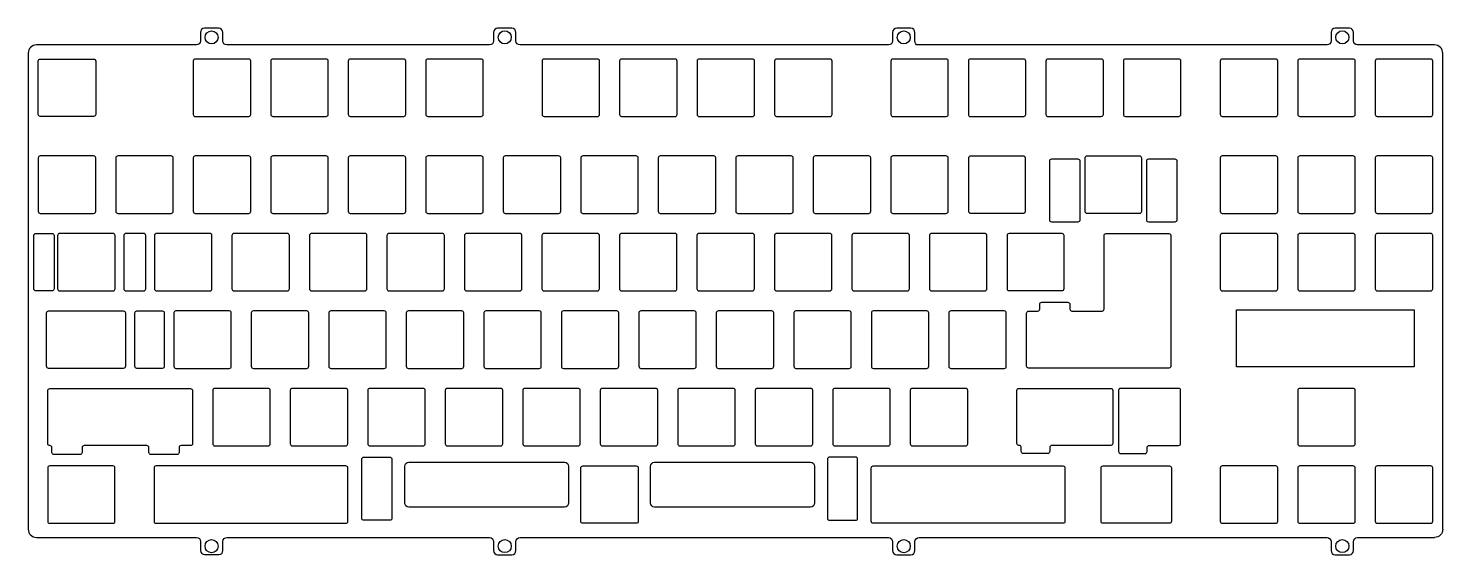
# Model space of a CAD drawing. Header units: inches. Extents: x 0 to 347, y 0 to 129.
import ezdxf

# ---------------------------------------------------------------- set-up
doc = ezdxf.new("R2010")
doc.units = ezdxf.units.IN
doc.header["$MEASUREMENT"] = 0
doc.layers.add('PDF2_0', color=7, linetype='Continuous')

msp = doc.modelspace()

# ---------------------------------------------------------------- linework, layer by layer
for p, q in [((296.67, 60.22), (340.21, 60.22)), ((296.67, 46.22), (296.67, 60.22)), ((340.21, 60.22), (340.21, 46.22)), ((340.21, 46.22), (296.67, 46.22))]:
    msp.add_line(p, q)
at = {"layer": 'PDF2_0', "lineweight": -3}
for points in [[(43.37, 129.34, 0.412434), (42.37, 128.34), (42.37, 126.24, -0.412507), (41.37, 125.24), (14.35, 125.24), (6.15, 125.24), (2.12, 125.24, 0.414226), (0.12, 123.24), (0.12, 6.38, 0.41416), (2.12, 4.38), (5.15, 4.38), (7.15, 4.38), (13.35, 4.38, -0.000132), (15.35, 4.38), (41.41, 4.37, -0.412288), (42.41, 3.37), (42.41, 1.17, 0.412698), (43.41, 0.17), (46.9, 0.17, 0.412639), (47.9, 1.17), (47.9, 3.37, -0.412844), (48.9, 4.37), (113.32, 4.33, -0.412288), (114.32, 3.32), (114.32, 1.12, 0.412579), (115.32, 0.13), (118.81, 0.13, 0.412579), (119.81, 1.12), (119.81, 3.32, -0.412566), (120.81, 4.32), (211.25, 4.32, -0.412698), (212.25, 3.32), (212.25, 1.12, 0.412507), (213.25, 0.13), (216.73, 0.13, 0.412507), (217.73, 1.12), (217.73, 3.32, -0.412639), (218.73, 4.32), (318.87, 4.32, -0.412698), (319.87, 3.32), (319.87, 1.12, 0.412639), (320.87, 0.13), (324.36, 0.13, 0.412507), (325.36, 1.12), (325.36, 3.32, -0.411107), (326.36, 4.33), (341.22, 4.38), (345.26, 4.38)], [(217.73, 126.24), (217.73, 128.34, 0.412566), (216.73, 129.34), (213.25, 129.34, 0.412434), (212.25, 128.34), (212.25, 126.24, -0.412579), (211.25, 125.24), (120.81, 125.24, -0.412507), (119.81, 126.24), (119.81, 128.34, 0.412434), (118.81, 129.34), (115.32, 129.34, 0.412507), (114.32, 128.34), (114.32, 126.24, -0.412507), (113.32, 125.24), (48.86, 125.24, -0.412507), (47.86, 126.24), (47.86, 128.34, 0.412507), (46.86, 129.34), (43.37, 129.34)], [(347.26, 6.38), (347.26, 123.24, 0.414226), (345.26, 125.24), (341.22, 125.24), (326.36, 125.24, -0.412639), (325.36, 126.24), (325.36, 128.34, 0.412434), (324.36, 129.34), (320.87, 129.34, 0.412566), (319.87, 128.34), (319.87, 126.24, -0.412639), (318.87, 125.24), (294.17, 125.24)], [(16.67, 108.19, -0.414167), (16.17, 107.69), (3.07, 107.69, -0.414167), (2.57, 108.19), (2.57, 121.29, -0.414167), (3.07, 121.79), (16.17, 121.79, -0.414167), (16.68, 121.29), (16.67, 108.19)], [(54.72, 108.19), (54.72, 121.29, 0.414167), (54.22, 121.79), (41.12, 121.79, 0.414167), (40.62, 121.29), (40.62, 108.19, 0.414432), (41.12, 107.69), (54.22, 107.69, 0.414167), (54.72, 108.19)], [(73.74, 108.19), (73.74, 121.29, 0.414167), (73.24, 121.79), (60.14, 121.79, 0.414167), (59.64, 121.29), (59.64, 108.19, 0.414167), (60.14, 107.69), (73.24, 107.69, 0.414167), (73.74, 108.19)], [(92.76, 108.19), (92.76, 121.29, 0.414167), (92.26, 121.79), (79.16, 121.79, 0.414167), (78.66, 121.29), (78.66, 108.19, 0.414167), (79.16, 107.69), (92.26, 107.69, 0.414167), (92.76, 108.19)], [(111.78, 108.19), (111.78, 121.29, 0.414167), (111.28, 121.79), (98.18, 121.79, 0.414167), (97.68, 121.29), (97.68, 108.19, 0.414167), (98.18, 107.69), (111.28, 107.69, 0.414167), (111.78, 108.19)], [(140.33, 108.19), (140.33, 121.29, 0.414167), (139.82, 121.79), (126.72, 121.79, 0.414167), (126.22, 121.29), (126.22, 108.19, 0.414167), (126.72, 107.69), (139.82, 107.69, 0.414167), (140.33, 108.19)], [(159.35, 108.19), (159.35, 121.29, 0.414167), (158.84, 121.79), (145.74, 121.79, 0.414167), (145.24, 121.29), (145.24, 108.19, 0.414167), (145.74, 107.69), (158.84, 107.69, 0.414167), (159.35, 108.19)], [(178.37, 108.19), (178.37, 121.29, 0.414286), (177.86, 121.79), (164.77, 121.79, 0.414167), (164.26, 121.29), (164.26, 108.19, 0.414167), (164.77, 107.69), (177.86, 107.69, 0.414021), (178.37, 108.19)], [(197.39, 108.19), (197.39, 121.29, 0.414286), (196.88, 121.79), (183.78, 121.79, 0.413903), (183.28, 121.29), (183.28, 108.19, 0.414167), (183.78, 107.69), (196.88, 107.69, 0.414021), (197.39, 108.19)], [(225.92, 108.19), (225.92, 121.29, 0.414167), (225.43, 121.79), (212.33, 121.79, 0.414286), (211.82, 121.29), (211.82, 108.19, 0.414286), (212.33, 107.69), (225.43, 107.69, 0.414167), (225.92, 108.19)], [(244.94, 108.19), (244.94, 121.29, 0.414167), (244.45, 121.79), (231.35, 121.79, 0.414286), (230.84, 121.29), (230.84, 108.19, 0.414286), (231.35, 107.69), (244.45, 107.69, 0.414167), (244.94, 108.19)], [(263.97, 108.19), (263.97, 121.29, 0.414167), (263.47, 121.79), (250.37, 121.79, 0.414286), (249.86, 121.29), (249.86, 108.19, 0.414286), (250.37, 107.69), (263.47, 107.69, 0.414167), (263.97, 108.19)], [(282.99, 108.19), (282.99, 121.29, 0.414167), (282.49, 121.79), (269.38, 121.79, 0.414167), (268.88, 121.29), (268.88, 108.19, 0.414167), (269.38, 107.69), (282.49, 107.69, 0.414167), (282.99, 108.19)], [(306.77, 108.19), (306.77, 121.29, 0.414286), (306.26, 121.79), (293.16, 121.79, 0.414167), (292.67, 121.29), (292.67, 108.19, 0.414167), (293.16, 107.69), (306.26, 107.69, 0.414286), (306.77, 108.19)], [(325.78, 108.2), (325.78, 121.3, 0.414432), (325.28, 121.8), (312.18, 121.8, 0.414167), (311.69, 121.3), (311.69, 108.2, 0.414167), (312.18, 107.7), (325.28, 107.7, 0.414432), (325.78, 108.2)], [(344.8, 108.19), (344.8, 121.29, 0.414432), (344.3, 121.79), (331.2, 121.79, 0.414432), (330.71, 121.29), (330.71, 108.19, 0.414432), (331.2, 107.69), (344.3, 107.69, 0.414432), (344.8, 108.19)], [(16.68, 84.41), (16.68, 97.51, 0.414167), (16.17, 98.01), (3.07, 98.01, 0.414167), (2.57, 97.51), (2.57, 84.41, 0.414167), (3.07, 83.91), (16.17, 83.91, 0.414167), (16.68, 84.41)], [(35.7, 84.41), (35.7, 97.51, 0.414167), (35.19, 98.01), (22.1, 98.01, 0.414167), (21.59, 97.51), (21.59, 84.41, 0.414167), (22.1, 83.91), (35.19, 83.91, 0.414167), (35.7, 84.41)], [(54.72, 84.41), (54.72, 97.51, 0.414167), (54.22, 98.01), (41.12, 98.01, 0.414167), (40.61, 97.51), (40.61, 84.41, 0.414167), (41.12, 83.91), (54.22, 83.91, 0.414167), (54.72, 84.41)], [(111.77, 84.41), (111.77, 97.51, 0.414432), (111.27, 98.01), (98.17, 98.01, 0.414167), (97.68, 97.51), (97.68, 84.41, 0.414432), (98.17, 83.91), (111.27, 83.91, 0.414167), (111.77, 84.41)], [(130.8, 84.41), (130.8, 97.51, 0.414167), (130.29, 98.01), (117.19, 98.01, 0.414167), (116.69, 97.51), (116.69, 84.41, 0.414167), (117.19, 83.91), (130.29, 83.91, 0.414167), (130.8, 84.41)], [(149.82, 84.41), (149.82, 97.51, 0.414167), (149.31, 98.01), (136.22, 98.01, 0.414167), (135.71, 97.51), (135.71, 84.41, 0.414167), (136.22, 83.91), (149.31, 83.91, 0.414167), (149.82, 84.41)], [(168.84, 84.41), (168.84, 97.51, 0.414167), (168.34, 98.01), (155.24, 98.01, 0.414167), (154.73, 97.51), (154.73, 84.41, 0.414167), (155.24, 83.91), (168.34, 83.91, 0.414167), (168.84, 84.41)], [(187.85, 84.41), (187.85, 97.51, 0.414167), (187.36, 98.01), (174.26, 98.01, 0.414021), (173.75, 97.51), (173.75, 84.41, 0.414286), (174.26, 83.91), (187.36, 83.91, 0.413903), (187.85, 84.41)], [(206.87, 84.41), (206.87, 97.51, 0.414167), (206.38, 98.01), (193.28, 98.01, 0.414021), (192.77, 97.51), (192.77, 84.41, 0.414286), (193.28, 83.91), (206.38, 83.91, 0.413903), (206.87, 84.41)], [(225.89, 84.41), (225.89, 97.51, 0.414167), (225.4, 98.01), (212.3, 98.01, 0.414021), (211.79, 97.51), (211.79, 84.41, 0.414286), (212.3, 83.91), (225.4, 83.91, 0.413903), (225.89, 84.41)], [(244.87, 84.46), (244.87, 97.46, 0.414167), (244.37, 97.96), (231.37, 97.96, 0.414286), (230.86, 97.46), (230.86, 84.46, 0.414286), (231.37, 83.96), (244.37, 83.96, 0.413903), (244.87, 84.46)], [(257.71, 81.77), (251.31, 81.77, -0.414286), (250.81, 82.27), (250.81, 96.77, -0.414286), (251.31, 97.27), (257.71, 97.27, -0.414167), (258.21, 96.77), (258.21, 82.27, -0.413903), (257.71, 81.77)], [(273.41, 84.46), (273.41, 97.46, 0.414286), (272.91, 97.96), (259.91, 97.96, 0.414286), (259.41, 97.46), (259.41, 84.46, 0.414286), (259.91, 83.96), (272.91, 83.96, 0.414021), (273.41, 84.46)], [(281.51, 81.77), (275.11, 81.77, -0.414167), (274.61, 82.27), (274.61, 96.77, -0.414167), (275.11, 97.27), (281.51, 97.27, -0.414286), (282.01, 96.77), (282.01, 82.27, -0.414021), (281.51, 81.77)], [(306.77, 84.41), (306.77, 97.51, 0.414286), (306.26, 98.01), (293.16, 98.01, 0.413903), (292.67, 97.51), (292.67, 84.41, 0.414167), (293.16, 83.91), (306.26, 83.91, 0.414021), (306.77, 84.41)], [(325.78, 84.41), (325.78, 97.51, 0.414432), (325.28, 98.01), (312.18, 98.01, 0.413903), (311.69, 97.51), (311.69, 84.41, 0.414167), (312.18, 83.91), (325.28, 83.91, 0.414167), (325.78, 84.41)], [(344.8, 84.41), (344.8, 97.51, 0.414432), (344.3, 98.01), (331.2, 98.01, 0.414167), (330.71, 97.51), (330.71, 84.41, 0.414432), (331.2, 83.91), (344.3, 83.91, 0.414167), (344.8, 84.41)], [(28.47, 78.99), (24.05, 78.99, 0.414432), (23.56, 78.49), (23.56, 65.39, 0.414432), (24.05, 64.89), (28.47, 64.89, 0.414432), (28.97, 65.39), (28.97, 78.49, 0.414167), (28.47, 78.99)], [(102.25, 65.39), (102.25, 78.49, 0.414432), (101.75, 78.99), (88.65, 78.99, 0.414432), (88.16, 78.49), (88.16, 65.39, 0.414432), (88.65, 64.89), (101.76, 64.89, 0.414432), (102.25, 65.39)], [(121.28, 65.39), (121.28, 78.49, 0.414167), (120.77, 78.99), (107.67, 78.99, 0.414432), (107.17, 78.49), (107.17, 65.39, 0.414167), (107.67, 64.89), (120.77, 64.89, 0.414432), (121.28, 65.39)], [(140.3, 65.39), (140.3, 78.49, 0.414167), (139.79, 78.99), (126.69, 78.99, 0.414432), (126.19, 78.49), (126.19, 65.39, 0.414167), (126.69, 64.89), (139.79, 64.89, 0.414432), (140.3, 65.39)], [(159.32, 65.39), (159.32, 78.49, 0.414167), (158.82, 78.99), (145.72, 78.99, 0.414432), (145.21, 78.49), (145.21, 65.39, 0.414167), (145.72, 64.89), (158.82, 64.89, 0.414432), (159.32, 65.39)], [(197.36, 65.39), (197.36, 78.49, 0.414286), (196.85, 78.99), (183.75, 78.99, 0.414167), (183.26, 78.49), (183.26, 65.39, 0.414167), (183.75, 64.89), (196.85, 64.89, 0.414286), (197.36, 65.39)], [(216.38, 65.39), (216.38, 78.49, 0.414286), (215.87, 78.99), (202.77, 78.99, 0.414167), (202.28, 78.49), (202.28, 65.39, 0.414167), (202.77, 64.89), (215.87, 64.89, 0.414286), (216.38, 65.39)], [(235.4, 65.39), (235.4, 78.49, 0.414286), (234.89, 78.99), (221.79, 78.99, 0.414167), (221.3, 78.49), (221.3, 65.39, 0.414167), (221.79, 64.89), (234.89, 64.89, 0.414286), (235.4, 65.39)], [(280.55, 78.44), (280.55, 46.42, -0.414021), (280.05, 45.92), (245.62, 45.92, -0.41414), (245.12, 46.42), (245.12, 59.42, -0.41414), (245.62, 59.92), (247.86, 59.92, 0.413903), (248.35, 60.42), (248.35, 61.61)], [(248.35, 61.61, -0.41414), (248.86, 62.11), (255.26, 62.11, -0.414021), (255.75, 61.61), (255.75, 60.42, 0.413903), (256.25, 59.92), (263.64, 59.92, 0.413903), (264.14, 60.42), (264.14, 78.44, -0.414167), (264.64, 78.94), (280.05, 78.94, -0.414167), (280.55, 78.44)], [(306.77, 65.39), (306.77, 78.49, 0.414286), (306.26, 78.99), (293.16, 78.99, 0.414167), (292.67, 78.49), (292.67, 65.39, 0.414167), (293.16, 64.89), (306.26, 64.89, 0.414286), (306.77, 65.39)], [(325.78, 65.39), (325.78, 78.49, 0.414432), (325.28, 78.99), (312.18, 78.99, 0.414167), (311.69, 78.49), (311.69, 65.39, 0.414167), (312.18, 64.89), (325.28, 64.89, 0.414432), (325.78, 65.39)], [(344.8, 65.39), (344.8, 78.49, 0.414432), (344.3, 78.99), (331.2, 78.99, 0.414432), (330.71, 78.49), (330.71, 65.39, 0.414432), (331.2, 64.89), (344.3, 64.89, 0.414432), (344.8, 65.39)], [(107.01, 46.37), (107.01, 59.47, 0.414021), (106.51, 59.97), (93.41, 59.97, 0.414286), (92.9, 59.47), (92.9, 46.37, 0.413903), (93.41, 45.87), (106.51, 45.87, 0.414167), (107.01, 46.37)], [(164.06, 46.37), (164.06, 59.47, 0.414286), (163.56, 59.97), (150.46, 59.97, 0.414286), (149.97, 59.47), (149.97, 46.37, 0.414167), (150.46, 45.87), (163.56, 45.87, 0.414167), (164.06, 46.37)], [(202.1, 46.37), (202.1, 59.47, 0.414286), (201.6, 59.97), (188.51, 59.97, 0.414286), (188.01, 59.47), (188.01, 46.37, 0.414167), (188.51, 45.87), (201.6, 45.87, 0.414167), (202.1, 46.37)], [(221.12, 46.37), (221.12, 59.47, 0.414286), (220.62, 59.97), (207.53, 59.97, 0.414286), (207.03, 59.47), (207.03, 46.37, 0.414167), (207.53, 45.87), (220.62, 45.87, 0.414167), (221.12, 46.37)], [(240.14, 46.37), (240.14, 59.47, 0.414021), (239.65, 59.97), (226.55, 59.97, 0.41414), (226.04, 59.47), (226.04, 46.37, 0.414021), (226.55, 45.87), (239.65, 45.87, 0.413903), (240.14, 46.37)], [(78.51, 27.35), (78.51, 40.45, 0.414021), (78.01, 40.95), (64.91, 40.95, 0.414286), (64.42, 40.45), (64.42, 27.35, 0.414167), (64.91, 26.85), (78.01, 26.85, 0.414167), (78.51, 27.35)], [(97.54, 27.35), (97.54, 40.45, 0.414021), (97.03, 40.95), (83.94, 40.95, 0.414286), (83.43, 40.45), (83.43, 27.35, 0.413903), (83.94, 26.85), (97.03, 26.85, 0.414167), (97.54, 27.35)], [(116.56, 27.35), (116.56, 40.45, 0.414021), (116.05, 40.95), (102.96, 40.95, 0.414286), (102.45, 40.45), (102.45, 27.35, 0.413903), (102.96, 26.85), (116.05, 26.85, 0.414167), (116.56, 27.35)], [(135.58, 27.35), (135.58, 40.45, 0.414021), (135.08, 40.95), (121.98, 40.95, 0.414286), (121.48, 40.45), (121.48, 27.35, 0.413903), (121.98, 26.85), (135.08, 26.85, 0.414167), (135.58, 27.35)], [(211.67, 27.35), (211.67, 40.45, 0.414021), (211.17, 40.95), (198.07, 40.95, 0.41414), (197.56, 40.45), (197.56, 27.35, 0.414021), (198.07, 26.85), (211.17, 26.85, 0.413903), (211.67, 27.35)], [(230.69, 27.35), (230.69, 40.45, 0.414021), (230.19, 40.95), (217.08, 40.95, 0.414021), (216.58, 40.45), (216.58, 27.35, 0.413903), (217.08, 26.85), (230.19, 26.85, 0.413903), (230.69, 27.35)], [(325.78, 27.35), (325.78, 40.45, 0.414286), (325.28, 40.95), (312.18, 40.95, 0.414021), (311.69, 40.45), (311.69, 27.35, 0.413903), (312.18, 26.85), (325.28, 26.85, 0.414167), (325.78, 27.35)], [(132.73, 12.83, -0.414167), (131.73, 11.83), (93.51, 11.83, -0.414167), (92.51, 12.83), (92.51, 21.83, -0.414167), (93.51, 22.83), (131.73, 22.83, -0.414167), (132.73, 21.83), (132.73, 12.83)], [(193.11, 12.83, -0.414167), (192.11, 11.83), (153.83, 11.83, -0.414167), (152.83, 12.83), (152.83, 21.83, -0.414167), (153.83, 22.83), (192.11, 22.83, -0.414167), (193.11, 21.83), (193.11, 12.83)], [(203.17, 24.08), (196.77, 24.08, 0.414286), (196.27, 23.58), (196.27, 9.08, 0.414167), (196.77, 8.58), (203.17, 8.58, 0.414167), (203.67, 9.08), (203.67, 23.58, 0.414286), (203.17, 24.08)], [(254.54, 8.33, -0.413903), (254.04, 7.83), (207.49, 7.83, -0.41414), (206.99, 8.33), (206.99, 21.43, -0.414021), (207.49, 21.93), (254.04, 21.93, -0.414021), (254.54, 21.43), (254.54, 8.33)], [(263.4, 8.33), (263.4, 21.43, -0.413903), (263.9, 21.93), (280.17, 21.93, -0.414021), (280.68, 21.43), (280.68, 8.33, -0.41414), (280.17, 7.83), (263.9, 7.83, -0.414021), (263.4, 8.33)], [(306.77, 8.33), (306.77, 21.43, 0.41414), (306.26, 21.93), (293.16, 21.93, 0.414021), (292.67, 21.43), (292.67, 8.33, 0.413903), (293.16, 7.83), (306.26, 7.83, 0.414021), (306.77, 8.33)], [(325.78, 8.33), (325.78, 21.43, 0.414286), (325.28, 21.93), (312.18, 21.93, 0.414021), (311.69, 21.43), (311.69, 8.33, 0.413903), (312.18, 7.83), (325.28, 7.83, 0.414167), (325.78, 8.33)], [(344.8, 8.33), (344.8, 21.43, 0.414286), (344.3, 21.93), (331.2, 21.93, 0.414286), (330.71, 21.43), (330.71, 8.33, 0.414167), (331.2, 7.83), (344.3, 7.83, 0.414167), (344.8, 8.33)], [(347.26, 6.38, -0.414226), (345.26, 4.38)]]:
    msp.add_lwpolyline(points, format="xyb", dxfattribs=at)
msp.add_lwpolyline([(294.17, 125.24), (220.09, 125.24), (218.41, 125.24)], dxfattribs=at)
for points in [[(73.73, 84.41), (73.73, 97.51, 0.414432), (73.24, 98.01), (60.14, 98.01, 0.414167), (59.64, 97.51), (59.64, 84.41, 0.414432), (60.14, 83.91), (73.24, 83.91, 0.414167)], [(92.75, 84.41), (92.75, 97.51, 0.414432), (92.25, 98.01), (79.15, 98.01, 0.414167), (78.66, 97.51), (78.66, 84.41, 0.414432), (79.15, 83.91), (92.25, 83.91, 0.414167)], [(6.47, 78.49), (6.47, 65.39, -0.414432), (5.98, 64.89), (1.97, 64.89, -0.414432), (1.48, 65.39), (1.48, 78.49, -0.414432), (1.97, 78.99), (5.98, 78.99, -0.414432)], [(21.42, 65.39), (21.42, 78.49, 0.414432), (20.93, 78.99), (7.83, 78.99, 0.414432), (7.33, 78.49), (7.33, 65.39, 0.414432), (7.83, 64.89), (20.93, 64.89, 0.414432)], [(45.2, 65.39), (45.2, 78.49, 0.414167), (44.7, 78.99), (31.6, 78.99, 0.414432), (31.09, 78.49), (31.09, 65.39, 0.414167), (31.6, 64.89), (44.7, 64.89, 0.414432)], [(64.21, 65.39), (64.21, 78.49, 0.414432), (63.72, 78.99), (50.62, 78.99, 0.414432), (50.12, 78.49), (50.12, 65.39, 0.414167), (50.62, 64.89), (63.72, 64.89, 0.414432)], [(83.23, 65.39), (83.23, 78.49, 0.414432), (82.74, 78.99), (69.63, 78.99, 0.414432), (69.14, 78.49), (69.14, 65.39, 0.414432), (69.63, 64.89), (82.73, 64.89, 0.414432)], [(178.34, 65.39), (178.34, 78.49, 0.414286), (177.83, 78.99), (164.74, 78.99, 0.414432), (164.23, 78.49), (164.23, 65.39, 0.414167), (164.74, 64.89), (177.83, 64.89, 0.414286)], [(254.32, 65.44), (254.32, 78.44, 0.414167), (253.83, 78.94), (240.82, 78.94, 0.414432), (240.33, 78.44), (240.33, 65.44, 0.414432), (240.82, 64.94), (253.83, 64.94, 0.413903)], [(23.95, 46.37, -0.414167), (23.45, 45.87), (5.12, 45.87, -0.413903), (4.61, 46.37), (4.61, 59.47, -0.414286), (5.11, 59.97), (23.45, 59.97, -0.414021), (23.96, 59.47)], [(26.29, 59.47, -0.414286), (26.79, 59.97), (33.02, 59.97, -0.414021), (33.51, 59.47), (33.51, 46.37, -0.414167), (33.01, 45.87), (26.78, 45.87, -0.413903), (26.28, 46.37)], [(49.95, 46.37), (49.95, 59.47, 0.414021), (49.44, 59.97), (36.34, 59.97, 0.414286), (35.85, 59.47), (35.85, 46.37, 0.414167), (36.34, 45.87), (49.44, 45.87, 0.414167)], [(68.97, 46.37), (68.97, 59.47, 0.414021), (68.46, 59.97), (55.36, 59.97, 0.414286), (54.86, 59.47), (54.86, 46.37, 0.413903), (55.36, 45.87), (68.46, 45.87, 0.414167)], [(87.99, 46.37), (87.99, 59.47, 0.414021), (87.49, 59.97), (74.39, 59.97, 0.414286), (73.88, 59.47), (73.88, 46.37, 0.413903), (74.39, 45.87), (87.49, 45.87, 0.414167)], [(126.02, 46.37), (126.02, 59.47, 0.414286), (125.53, 59.97), (112.43, 59.97, 0.414286), (111.93, 59.47), (111.93, 46.37, 0.414167), (112.43, 45.87), (125.53, 45.87, 0.414167)], [(145.04, 46.37), (145.04, 59.47, 0.414286), (144.55, 59.97), (131.44, 59.97, 0.414286), (130.95, 59.47), (130.95, 46.37, 0.414167), (131.44, 45.87), (144.54, 45.87, 0.414167)], [(183.08, 46.37), (183.08, 59.47, 0.414286), (182.58, 59.97), (169.48, 59.97, 0.414286), (168.98, 59.47), (168.98, 46.37, 0.413903), (169.48, 45.87), (182.58, 45.87, 0.414167)], [(5.92, 26.4, 0.414432), (5.42, 26.9), (5.41, 26.9, -0.414021), (4.92, 27.4), (4.92, 40.4, -0.414286), (5.42, 40.9), (39.95, 40.9, -0.414286), (40.44, 40.4), (40.44, 27.4, -0.414286), (39.94, 26.9), (37.62, 26.9, 0.414432), (37.12, 26.4), (37.12, 25.21, -0.414286), (36.63, 24.71), (30.22, 24.71, -0.414286), (29.73, 25.21), (29.73, 26.4, 0.414167), (29.22, 26.9), (13.83, 26.9, 0.414432), (13.33, 26.4), (13.33, 25.21, -0.414286), (12.83, 24.71), (6.43, 24.71, -0.414021), (5.92, 25.21)], [(59.49, 27.35), (59.49, 40.45, 0.414286), (58.99, 40.95), (45.89, 40.95, 0.414286), (45.4, 40.45), (45.4, 27.35, 0.414167), (45.89, 26.85), (58.99, 26.85, 0.414167)], [(154.59, 27.35), (154.59, 40.45, 0.414286), (154.1, 40.95), (141, 40.95, 0.414286), (140.5, 40.45), (140.5, 27.35, 0.414167), (141, 26.85), (154.1, 26.85, 0.414167)], [(173.61, 27.35), (173.61, 40.45, 0.414286), (173.12, 40.95), (160.01, 40.95, 0.414286), (159.52, 40.45), (159.52, 27.35, 0.414167), (160.01, 26.85), (173.11, 26.85, 0.414167)], [(192.64, 27.35), (192.64, 40.45, 0.414021), (192.15, 40.95), (179.05, 40.95, 0.41414), (178.54, 40.45), (178.54, 27.35, 0.414021), (179.05, 26.85), (192.15, 26.85, 0.413903)], [(243.83, 26.45, 0.412315), (243.33, 26.95), (243.24, 26.95, -0.412553), (242.74, 27.45), (242.74, 40.45, -0.412553), (243.24, 40.95), (265.77, 40.95, -0.412579), (266.27, 40.45), (266.27, 27.45, -0.412579), (265.77, 26.95), (251.33, 26.95, 0.412698), (250.83, 26.45), (250.83, 25.45, -0.412315), (250.33, 24.95), (244.33, 24.95, -0.412579), (243.83, 25.45)], [(282.94, 40.45, 0.412434), (282.44, 40.95), (268.2, 40.95, 0.412434), (267.7, 40.45), (267.7, 25.45, 0.412315), (268.2, 24.95), (274.22, 24.95, 0.415076), (274.71, 25.45), (274.71, 26.45, -0.415074), (275.2, 26.95), (282.44, 26.95, 0.412434), (282.94, 27.45)], [(21.4, 8.33), (21.4, 21.43, 0.414167), (20.91, 21.93), (5.38, 21.93, 0.414432), (4.89, 21.43), (4.89, 8.33, 0.414432), (5.38, 7.83), (20.91, 7.83, 0.414286)], [(30.98, 8.33, 0.414167), (31.48, 7.83), (78.06, 7.83, 0.414286), (78.56, 8.33), (78.56, 21.43, 0.413903), (78.06, 21.93), (31.48, 21.93, 0.414286), (30.98, 21.43)], [(88.87, 8.58), (82.47, 8.58, -0.413903), (81.97, 9.08), (81.97, 23.58, -0.414286), (82.47, 24.08), (88.87, 24.08, -0.414021), (89.37, 23.58), (89.37, 9.08, -0.414167)], [(135.73, 8.33), (135.73, 21.44, -0.414167), (136.23, 21.94), (149.33, 21.94, -0.413903), (149.83, 21.44), (149.83, 8.33, -0.414286), (149.33, 7.83), (136.23, 7.83, -0.414286)]]:
    msp.add_lwpolyline(points, format="xyb", close=True, dxfattribs=at)
for centre in [(45.11, 127.11), (117.06, 127.12), (214.99, 127.11), (322.62, 127.12), (45.11, 2.22), (117.06, 2.23), (214.99, 2.22), (322.62, 2.23)]:
    msp.add_circle(centre, 1.6, dxfattribs=at)
msp.add_open_spline([(218.41, 125.24), (218.04, 125.24), (217.73, 125.69), (217.73, 126.24)], degree=3, dxfattribs=at)

doc.saveas('drawing.dxf')
